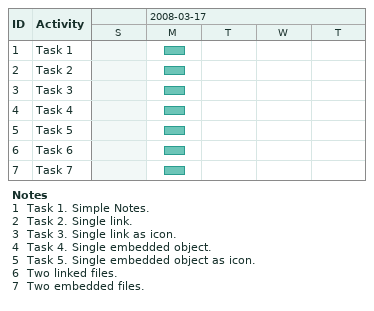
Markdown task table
| ID | Task | Start | Finish |
|---|---|---|---|
| 1 | Task 1 | 2008-03-17 | 2008-03-17 |
| 2 | Task 2 | 2008-03-17 | 2008-03-17 |
| 3 | Task 3 | 2008-03-17 | 2008-03-17 |
| 4 | Task 4 | 2008-03-17 | 2008-03-17 |
| 5 | Task 5 | 2008-03-17 | 2008-03-17 |
| 6 | Task 6 | 2008-03-17 | 2008-03-17 |
| 7 | Task 7 | 2008-03-17 | 2008-03-17 |

Notes
- 1: Task 1. Simple Notes.
- 2: Task 2. Single link.
- 3: Task 3. Single link as icon.
- 4: Task 4. Single embedded object.
- 5: Task 5. Single embedded object as icon.
- 6: Two linked files.
- 7: Two embedded files.
